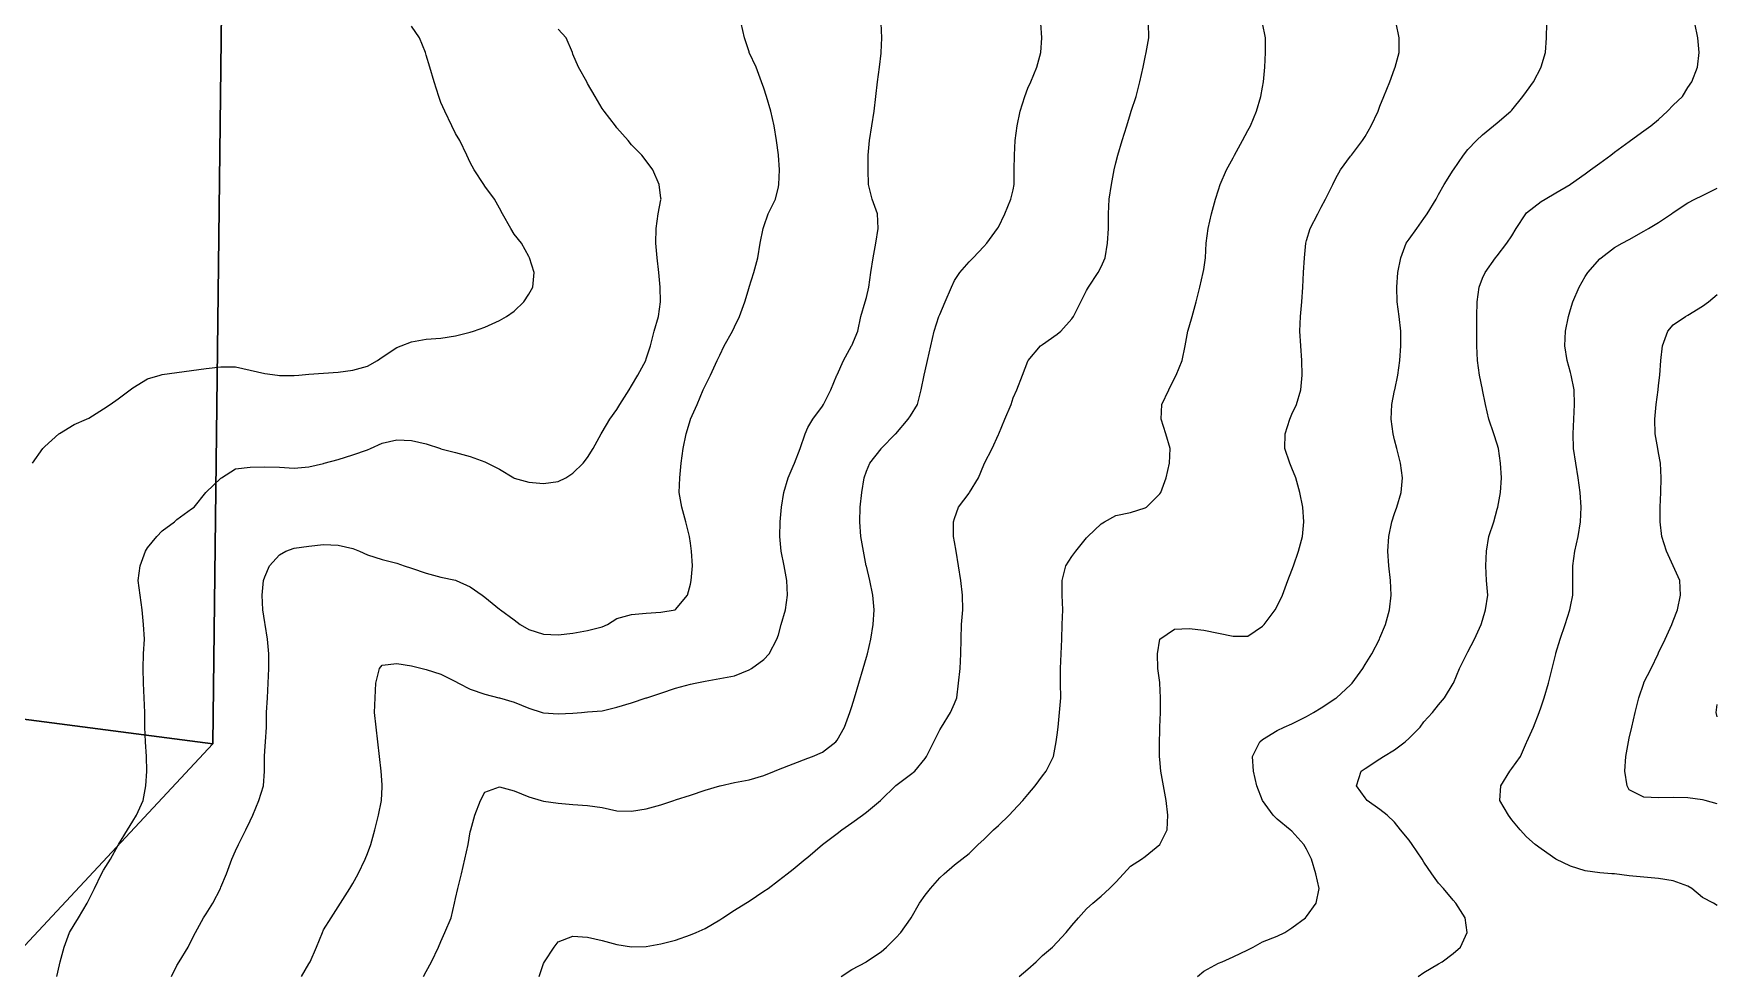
# Model space of a CAD drawing. Extents: x -729 to 771, y -779 to 721.
# Drawn here: x 393.4 to 770.9, y -538 to -327.2 of the extents above; entities that cross this region are included whole.
import ezdxf

# ---------------------------------------------------------------- set-up
doc = ezdxf.new("R2010")
doc.units = 0

msp = doc.modelspace()

# ---------------------------------------------------------------- linework, layer by layer
at = {"layer": 'CONTOURS'}
for points in [[(393.154, -423.533, 506.472), (395.4252, -420.2436, 506.472), (395.8833, -419.7793, 506.472), (399.0441, -416.9541, 506.472), (399.1728, -416.86, 506.472), (402.4623, -414.8878, 506.472), (405.2691, -413.6646, 506.472), (405.7518, -413.4151, 506.472), (409.0412, -411.3264, 506.472), (410.5247, -410.3751, 506.472), (412.3307, -409.1013, 506.472), (415.026, -407.0857, 506.472), (415.6202, -406.6501, 506.472), (418.9097, -404.5817, 506.472), (421.7334, -403.7962, 506.472), (422.1991, -403.6763, 506.472), (425.4886, -403.1904, 506.472), (428.7781, -402.7469, 506.472), (432.0676, -402.2932, 506.472), (435.357, -401.9409, 506.472), (438.6465, -401.9258, 506.472), (441.936, -402.7063, 506.472), (445.2255, -403.4204, 506.472), (448.0335, -403.7962, 506.472), (448.5149, -403.8576, 506.472), (451.8044, -403.898, 506.472), (452.8054, -403.7962, 506.472), (455.0939, -403.5599, 506.472), (458.3833, -403.317, 506.472), (461.6728, -403.0895, 506.472), (464.9623, -402.6695, 506.472), (468.2518, -401.7947, 506.472), (470.4942, -400.5067, 506.472), (471.5412, -399.7912, 506.472), (474.8307, -397.6028, 506.472), (475.7747, -397.2172, 506.472), (478.1202, -396.2945, 506.472), (481.4097, -395.712, 506.472), (484.6991, -395.4599, 506.472), (487.9886, -394.9784, 506.472), (491.2781, -394.1302, 506.472), (492.0213, -393.9278, 506.472), (494.5676, -393.0096, 506.472), (497.857, -391.5631, 506.472), (499.4021, -390.6383, 506.472), (501.1465, -389.4509, 506.472), (503.3061, -387.3488, 506.472), (504.436, -385.6468, 506.472), (505.3303, -384.0593, 506.472), (505.5754, -380.7699, 506.472), (504.5655, -377.4804, 506.472), (504.436, -377.2091, 506.472), (502.737, -374.1909, 506.472), (501.1465, -372.137, 506.472), (500.3576, -370.9015, 506.472), (498.4715, -367.612, 506.472), (497.857, -366.3508, 506.472), (496.7213, -364.3225, 506.472), (494.5676, -361.3578, 506.472), (494.3251, -361.033, 506.472), (492.1569, -357.7436, 506.472), (491.2781, -356.1059, 506.472), (490.5191, -354.4541, 506.472), (488.9658, -351.1646, 506.472), (487.9886, -349.5461, 506.472), (487.1577, -347.8751, 506.472), (485.5705, -344.5857, 506.472), (484.6991, -342.6142, 506.472), (484.2229, -341.2962, 506.472), (483.1999, -338.0067, 506.472), (482.1972, -334.7172, 506.472), (481.4097, -331.9794, 506.472), (481.2625, -331.4278, 506.472), (479.8868, -328.1383, 506.472), (478.1202, -325.4722, 506.472)], [(398.5887, -538.6646, 496.472), (399.1728, -536.0497, 496.472), (399.3184, -535.3751, 496.472), (400.1971, -532.0857, 496.472), (401.4547, -528.7962, 496.472), (402.4623, -527.0855, 496.472), (403.4629, -525.5067, 496.472), (405.3942, -522.2172, 496.472), (405.7518, -521.5211, 496.472), (407.0082, -518.9278, 496.472), (408.6127, -515.6383, 496.472), (409.0412, -514.8064, 496.472), (410.6316, -512.3488, 496.472), (412.3307, -509.2455, 496.472), (412.4236, -509.0593, 496.472), (414.4122, -505.7699, 496.472), (415.6202, -503.8721, 496.472), (416.4622, -502.4804, 496.472), (417.9076, -499.1909, 496.472), (418.5258, -495.9015, 496.472), (418.7743, -492.612, 496.472), (418.6786, -489.3225, 496.472), (418.4603, -486.033, 496.472), (418.2988, -482.7436, 496.472), (418.2784, -479.4541, 496.472), (418.1808, -476.1646, 496.472), (418.0095, -472.8751, 496.472), (417.9174, -469.5857, 496.472), (417.9957, -466.2962, 496.472), (418.2226, -463.0067, 496.472), (418.0252, -459.7172, 496.472), (417.6874, -456.4278, 496.472), (417.2343, -453.1383, 496.472), (416.8046, -449.8488, 496.472), (417.2839, -446.5593, 496.472), (418.4883, -443.2699, 496.472), (418.9097, -442.5448, 496.472), (420.9809, -439.9804, 496.472), (422.1991, -438.6857, 496.472), (424.9554, -436.6909, 496.472), (425.4886, -436.2078, 496.472), (428.7781, -433.8, 496.472), (429.3515, -433.4015, 496.472), (431.9676, -430.112, 496.472), (432.0676, -430.0112, 496.472), (435.357, -426.9164, 496.472), (435.4932, -426.8225, 496.472), (438.6465, -424.8334, 496.472), (441.936, -424.4225, 496.472), (445.2255, -424.3233, 496.472), (448.5149, -424.4476, 496.472), (451.8044, -424.6208, 496.472), (455.0939, -424.3452, 496.472), (458.3833, -423.5815, 496.472), (458.5501, -423.533, 496.472), (461.6728, -422.6859, 496.472), (464.9623, -421.6816, 496.472), (468.2518, -420.5335, 496.472), (468.8907, -420.2436, 496.472), (471.5412, -419.049, 496.472), (474.8307, -418.3035, 496.472), (478.1202, -418.4721, 496.472), (481.4097, -419.2291, 496.472), (484.5767, -420.2436, 496.472), (484.6991, -420.2862, 496.472), (487.9886, -421.1553, 496.472), (491.2781, -422.0582, 496.472), (494.5676, -423.2294, 496.472), (495.158, -423.533, 496.472), (497.857, -424.8869, 496.472), (501.0409, -426.8225, 496.472), (501.1465, -426.8735, 496.472), (504.436, -427.7858, 496.472), (507.7255, -428.0642, 496.472), (511.0149, -427.6385, 496.472), (512.6693, -426.8225, 496.472), (514.3044, -425.8018, 496.472), (516.5832, -423.533, 496.472), (517.5939, -422.2291, 496.472), (518.8312, -420.2436, 496.472), (520.6409, -416.9541, 496.472), (520.8833, -416.5725, 496.472), (522.5967, -413.6646, 496.472), (524.1728, -411.4628, 496.472), (524.8444, -410.3751, 496.472), (526.8793, -407.0857, 496.472), (527.4623, -406.168, 496.472), (528.8305, -403.7962, 496.472), (530.6181, -400.5067, 496.472), (530.7518, -400.166, 496.472), (531.6626, -397.2172, 496.472), (532.4862, -393.9278, 496.472), (533.4502, -390.6383, 496.472), (533.9099, -387.3488, 496.472), (533.8523, -384.0593, 496.472), (533.5399, -380.7699, 496.472), (533.1543, -377.4804, 496.472), (532.8742, -374.1909, 496.472), (532.9641, -370.9015, 496.472), (533.4322, -367.612, 496.472), (534.0412, -364.4241, 496.472), (534.0618, -364.3225, 496.472), (534.0412, -364.1063, 496.472), (533.6662, -361.033, 496.472), (532.2089, -357.7436, 496.472), (530.7518, -355.716, 496.472), (529.7479, -354.4541, 496.472), (527.4623, -352.1353, 496.472), (526.6466, -351.1646, 496.472), (524.1728, -348.299, 496.472), (523.8326, -347.8751, 496.472), (521.2633, -344.5857, 496.472), (520.8833, -343.9979, 496.472), (519.2698, -341.2962, 496.472), (517.5939, -338.336, 496.472), (517.3834, -338.0067, 496.472), (515.5114, -334.7172, 496.472), (514.3044, -331.768, 496.472), (514.1775, -331.4278, 496.472), (512.7957, -328.1383, 496.472), (511.0149, -326.1589, 496.472)], [(424.2719, -538.6646, 486.472), (425.4886, -536.2158, 486.472), (425.9875, -535.3751, 486.472), (428.0108, -532.0857, 486.472), (428.7781, -530.5181, 486.472), (429.6793, -528.7962, 486.472), (431.4761, -525.5067, 486.472), (432.0676, -524.6041, 486.472), (433.5384, -522.2172, 486.472), (435.2467, -518.9278, 486.472), (435.357, -518.6545, 486.472), (436.6103, -515.6383, 486.472), (437.8049, -512.3488, 486.472), (438.6465, -510.5375, 486.472), (439.3322, -509.0593, 486.472), (440.9295, -505.7699, 486.472), (441.936, -503.7412, 486.472), (442.5494, -502.4804, 486.472), (443.8884, -499.1909, 486.472), (444.9404, -495.9015, 486.472), (445.1591, -492.612, 486.472), (445.1552, -489.3225, 486.472), (445.2255, -488.0595, 486.472), (445.3331, -486.033, 486.472), (445.6187, -482.7436, 486.472), (445.5913, -479.4541, 486.472), (445.7902, -476.1646, 486.472), (445.9422, -472.8751, 486.472), (446.0906, -469.5857, 486.472), (446.1407, -466.2962, 486.472), (445.8012, -463.0067, 486.472), (445.2749, -459.7172, 486.472), (445.2255, -459.3117, 486.472), (444.8045, -456.4278, 486.472), (444.6169, -453.1383, 486.472), (444.9391, -449.8488, 486.472), (445.2255, -449.0643, 486.472), (446.2854, -446.5593, 486.472), (448.5149, -444.1332, 486.472), (449.9235, -443.2699, 486.472), (451.8044, -442.6394, 486.472), (455.0939, -442.1808, 486.472), (458.3833, -441.7764, 486.472), (461.6728, -441.9368, 486.472), (464.9623, -442.6933, 486.472), (466.4614, -443.2699, 486.472), (468.2518, -444.0877, 486.472), (471.5412, -445.1396, 486.472), (474.8307, -446.0019, 486.472), (476.4358, -446.5593, 486.472), (478.1202, -447.0917, 486.472), (481.4097, -448.1901, 486.472), (484.6991, -449.118, 486.472), (487.9886, -449.8109, 486.472), (488.0851, -449.8488, 486.472), (491.2781, -451.2739, 486.472), (493.9672, -453.1383, 486.472), (494.5676, -453.6019, 486.472), (497.857, -456.2901, 486.472), (498.043, -456.4278, 486.472), (501.1465, -458.6843, 486.472), (502.4912, -459.7172, 486.472), (504.436, -460.8813, 486.472), (507.7255, -461.9338, 486.472), (511.0149, -462.0231, 486.472), (514.3044, -461.6704, 486.472), (517.5939, -461.092, 486.472), (520.8833, -460.2295, 486.472), (522.0611, -459.7172, 486.472), (524.1728, -458.4176, 486.472), (527.4623, -457.5116, 486.472), (530.7518, -457.1679, 486.472), (534.0412, -456.9452, 486.472), (537.1983, -456.4278, 486.472), (537.3307, -456.3763, 486.472), (539.9714, -453.1383, 486.472), (540.6202, -450.6688, 486.472), (540.8026, -449.8488, 486.472), (541.0735, -446.5593, 486.472), (540.8651, -443.2699, 486.472), (540.6202, -441.4674, 486.472), (540.3953, -439.9804, 486.472), (539.6299, -436.6909, 486.472), (538.7073, -433.4015, 486.472), (538.1116, -430.112, 486.472), (538.267, -426.8225, 486.472), (538.5545, -423.533, 486.472), (538.9908, -420.2436, 486.472), (539.6714, -416.9541, 486.472), (540.6202, -413.7535, 486.472), (540.6498, -413.6646, 486.472), (542.1148, -410.3751, 486.472), (543.4763, -407.0857, 486.472), (543.9097, -406.2029, 486.472), (545.1105, -403.7962, 486.472), (546.6643, -400.5067, 486.472), (547.1991, -399.3118, 486.472), (548.1825, -397.2172, 486.472), (550.0538, -393.9278, 486.472), (550.4886, -392.9888, 486.472), (551.645, -390.6383, 486.472), (552.8023, -387.3488, 486.472), (553.7781, -384.1177, 486.472), (553.7964, -384.0593, 486.472), (554.8349, -380.7699, 486.472), (555.7444, -377.4804, 486.472), (556.2668, -374.1909, 486.472), (556.9359, -370.9015, 486.472), (557.0676, -370.4534, 486.472), (558.054, -367.612, 486.472), (559.7051, -364.3225, 486.472), (560.357, -361.5423, 486.472), (560.4736, -361.033, 486.472), (560.6051, -357.7436, 486.472), (560.3688, -354.4541, 486.472), (560.357, -354.3636, 486.472), (559.9048, -351.1646, 486.472), (559.4303, -347.8751, 486.472), (558.6647, -344.5857, 486.472), (557.7073, -341.2962, 486.472), (557.0676, -339.3808, 486.472), (556.613, -338.0067, 486.472), (555.3664, -334.7172, 486.472), (553.8382, -331.4278, 486.472), (553.7781, -331.2608, 486.472), (552.7548, -328.1383, 486.472), (552.0457, -324.8488, 486.472)], [(453.4279, -538.6646, 476.472), (455.0939, -535.8867, 476.472), (455.3769, -535.3751, 476.472), (456.8239, -532.0857, 476.472), (458.1175, -528.7962, 476.472), (458.3833, -528.2301, 476.472), (460.0754, -525.5067, 476.472), (461.6728, -523.0364, 476.472), (462.1828, -522.2172, 476.472), (464.2848, -518.9278, 476.472), (464.9623, -517.811, 476.472), (466.145, -515.6383, 476.472), (467.7496, -512.3488, 476.472), (468.2518, -511.0823, 476.472), (469.0087, -509.0593, 476.472), (469.8668, -505.7699, 476.472), (470.6964, -502.4804, 476.472), (471.3441, -499.1909, 476.472), (471.5412, -496.1522, 476.472), (471.5534, -495.9015, 476.472), (471.5412, -495.6979, 476.472), (471.3359, -492.612, 476.472), (470.9507, -489.3225, 476.472), (470.5456, -486.033, 476.472), (470.1663, -482.7436, 476.472), (469.822, -479.4541, 476.472), (469.9518, -476.1646, 476.472), (470.1355, -472.8751, 476.472), (470.9028, -469.5857, 476.472), (471.5412, -468.8167, 476.472), (474.8307, -468.4547, 476.472), (478.1202, -469.0119, 476.472), (480.4899, -469.5857, 476.472), (481.4097, -469.8017, 476.472), (484.6991, -470.8918, 476.472), (487.9886, -472.5065, 476.472), (488.6344, -472.8751, 476.472), (491.2781, -474.263, 476.472), (494.5676, -475.3511, 476.472), (497.7148, -476.1646, 476.472), (497.857, -476.1984, 476.472), (501.1465, -477.1224, 476.472), (504.436, -478.4639, 476.472), (507.4155, -479.4541, 476.472), (507.7255, -479.569, 476.472), (511.0149, -479.8022, 476.472), (514.3044, -479.6197, 476.472), (516.2529, -479.4541, 476.472), (517.5939, -479.3571, 476.472), (520.8833, -479.1231, 476.472), (524.1728, -478.286, 476.472), (527.4623, -477.2949, 476.472), (530.7518, -476.1955, 476.472), (530.8365, -476.1646, 476.472), (534.0412, -475.1335, 476.472), (537.3307, -474.0473, 476.472), (540.6202, -473.1253, 476.472), (541.6881, -472.8751, 476.472), (543.9097, -472.4108, 476.472), (547.1991, -471.8746, 476.472), (550.4886, -471.2778, 476.472), (553.7781, -469.9335, 476.472), (554.361, -469.5857, 476.472), (557.0676, -467.577, 476.472), (558.2689, -466.2962, 476.472), (560.0216, -463.0067, 476.472), (560.357, -462.0143, 476.472), (561.0145, -459.7172, 476.472), (561.9464, -456.4278, 476.472), (562.3855, -453.1383, 476.472), (562.2541, -449.8488, 476.472), (561.6599, -446.5593, 476.472), (560.9681, -443.2699, 476.472), (560.6677, -439.9804, 476.472), (560.7681, -436.6909, 476.472), (561.0843, -433.4015, 476.472), (561.5869, -430.112, 476.472), (562.5318, -426.8225, 476.472), (563.6465, -424.2172, 476.472), (563.9602, -423.533, 476.472), (565.2121, -420.2436, 476.472), (566.36, -416.9541, 476.472), (566.936, -415.5347, 476.472), (568.0514, -413.6646, 476.472), (570.2255, -410.7321, 476.472), (570.4759, -410.3751, 476.472), (572.0964, -407.0857, 476.472), (573.4837, -403.7962, 476.472), (573.5149, -403.7299, 476.472), (574.9635, -400.5067, 476.472), (576.7784, -397.2172, 476.472), (576.8044, -397.1636, 476.472), (578.1788, -393.9278, 476.472), (578.864, -390.6383, 476.472), (579.8181, -387.3488, 476.472), (580.0939, -386.3922, 476.472), (580.6548, -384.0593, 476.472), (581.1246, -380.7699, 476.472), (581.5809, -377.4804, 476.472), (582.2022, -374.1909, 476.472), (582.7434, -370.9015, 476.472), (582.5985, -367.612, 476.472), (581.3646, -364.3225, 476.472), (580.5673, -361.033, 476.472), (580.4556, -357.7436, 476.472), (580.5285, -354.4541, 476.472), (580.8158, -351.1646, 476.472), (581.3111, -347.8751, 476.472), (581.8228, -344.5857, 476.472), (582.2074, -341.2962, 476.472), (582.6154, -338.0067, 476.472), (583.0459, -334.7172, 476.472), (583.3833, -331.5462, 476.472), (583.3953, -331.4278, 476.472), (583.5635, -328.1383, 476.472), (583.4144, -324.8488, 476.472)], [(480.8038, -538.6646, 466.472), (481.4097, -537.6075, 466.472), (482.6079, -535.3751, 466.472), (484.1274, -532.0857, 466.472), (484.6991, -530.8672, 466.472), (485.5757, -528.7962, 466.472), (487.0182, -525.5067, 466.472), (487.7696, -522.2172, 466.472), (487.9886, -521.2054, 466.472), (488.4768, -518.9278, 466.472), (489.2884, -515.6383, 466.472), (490.083, -512.3488, 466.472), (490.7831, -509.0593, 466.472), (491.2781, -506.264, 466.472), (491.3964, -505.7699, 466.472), (492.3072, -502.4804, 466.472), (493.5383, -499.1909, 466.472), (494.5676, -497.3306, 466.472), (497.857, -496.1686, 466.472), (501.1465, -497.0761, 466.472), (504.436, -498.3835, 466.472), (507.1906, -499.1909, 466.472), (507.7255, -499.3618, 466.472), (511.0149, -499.8239, 466.472), (514.3044, -500.1021, 466.472), (517.5939, -500.3503, 466.472), (520.8833, -500.7537, 466.472), (524.1728, -501.497, 466.472), (527.4623, -501.5981, 466.472), (530.7518, -501.1022, 466.472), (534.0412, -500.1494, 466.472), (536.8831, -499.1909, 466.472), (537.3307, -499.0543, 466.472), (540.6202, -498.0091, 466.472), (543.9097, -496.91, 466.472), (547.1991, -495.9199, 466.472), (547.2727, -495.9015, 466.472), (550.4886, -495.1527, 466.472), (553.7781, -494.6044, 466.472), (557.0676, -493.6336, 466.472), (559.518, -492.612, 466.472), (560.357, -492.2723, 466.472), (563.6465, -490.9508, 466.472), (566.936, -489.7301, 466.472), (568.0286, -489.3225, 466.472), (570.2255, -488.3661, 466.472), (573.2512, -486.033, 466.472), (573.5149, -485.7126, 466.472), (575.1669, -482.7436, 466.472), (576.4035, -479.4541, 466.472), (576.8044, -478.116, 466.472), (577.4074, -476.1646, 466.472), (578.3853, -472.8751, 466.472), (579.4036, -469.5857, 466.472), (580.0939, -467.027, 466.472), (580.3116, -466.2962, 466.472), (581.1086, -463.0067, 466.472), (581.6008, -459.7172, 466.472), (581.8717, -456.4278, 466.472), (581.5427, -453.1383, 466.472), (580.8817, -449.8488, 466.472), (580.0939, -446.6571, 466.472), (580.0686, -446.5593, 466.472), (579.4127, -443.2699, 466.472), (578.8478, -439.9804, 466.472), (578.6491, -436.6909, 466.472), (578.7342, -433.4015, 466.472), (579.0487, -430.112, 466.472), (579.579, -426.8225, 466.472), (580.0939, -425.3305, 466.472), (580.8832, -423.533, 466.472), (583.3833, -420.3033, 466.472), (583.4361, -420.2436, 466.472), (586.6385, -416.9541, 466.472), (586.6728, -416.9187, 466.472), (589.4614, -413.6646, 466.472), (589.9623, -412.9533, 466.472), (591.5237, -410.3751, 466.472), (592.3529, -407.0857, 466.472), (593.0574, -403.7962, 466.472), (593.2518, -402.8515, 466.472), (593.7868, -400.5067, 466.472), (594.5616, -397.2172, 466.472), (595.2542, -393.9278, 466.472), (596.348, -390.6383, 466.472), (596.5412, -390.1758, 466.472), (597.7266, -387.3488, 466.472), (599.1393, -384.0593, 466.472), (599.8307, -382.5939, 466.472), (601.0688, -380.7699, 466.472), (603.1202, -378.3418, 466.472), (604.0248, -377.4804, 466.472), (606.4097, -374.8944, 466.472), (607.0779, -374.1909, 466.472), (609.523, -370.9015, 466.472), (609.6991, -370.5804, 466.472), (611.1586, -367.612, 466.472), (612.495, -364.3225, 466.472), (612.9886, -362.2018, 466.472), (613.1956, -361.033, 466.472), (613.2554, -357.7436, 466.472), (613.2676, -354.4541, 466.472), (613.4502, -351.1646, 466.472), (613.8836, -347.8751, 466.472), (614.5972, -344.5857, 466.472), (615.5856, -341.2962, 466.472), (616.2781, -339.4421, 466.472), (616.9441, -338.0067, 466.472), (618.2904, -334.7172, 466.472), (619.2243, -331.4278, 466.472), (619.4352, -328.1383, 466.472), (619.2157, -324.8488, 466.472)], [(506.705, -538.6646, 456.472), (507.7255, -535.7535, 456.472), (507.9268, -535.3751, 456.472), (510.0822, -532.0857, 456.472), (511.0149, -530.9098, 456.472), (514.3044, -529.6132, 456.472), (517.5939, -529.8529, 456.472), (520.8833, -530.5849, 456.472), (524.1728, -531.5441, 456.472), (527.4623, -532.0345, 456.472), (530.7518, -531.9315, 456.472), (534.0412, -531.369, 456.472), (537.3307, -530.5478, 456.472), (540.6202, -529.3827, 456.472), (541.9564, -528.7962, 456.472), (543.9097, -527.9628, 456.472), (547.1991, -526.0166, 456.472), (547.8715, -525.5067, 456.472), (550.4886, -523.8259, 456.472), (553.0942, -522.2172, 456.472), (553.7781, -521.8007, 456.472), (557.0676, -519.5878, 456.472), (558.0418, -518.9278, 456.472), (560.357, -517.1901, 456.472), (562.3118, -515.6383, 456.472), (563.6465, -514.5894, 456.472), (566.3565, -512.3488, 456.472), (566.936, -511.8946, 456.472), (570.2255, -509.0947, 456.472), (570.263, -509.0593, 456.472), (573.5149, -506.6209, 456.472), (574.6074, -505.7699, 456.472), (576.8044, -504.2564, 456.472), (579.2143, -502.4804, 456.472), (580.0939, -501.8202, 456.472), (583.2282, -499.1909, 456.472), (583.3833, -499.0458, 456.472), (586.6488, -495.9015, 456.472), (586.6728, -495.8758, 456.472), (589.9623, -493.3844, 456.472), (590.9471, -492.612, 456.472), (593.2518, -489.7732, 456.472), (593.547, -489.3225, 456.472), (595.1849, -486.033, 456.472), (596.5412, -483.3611, 456.472), (596.9174, -482.7436, 456.472), (598.9789, -479.4541, 456.472), (599.8307, -477.4815, 456.472), (600.3932, -476.1646, 456.472), (600.7391, -472.8751, 456.472), (601.1507, -469.5857, 456.472), (601.2985, -466.2962, 456.472), (601.3264, -463.0067, 456.472), (601.389, -459.7172, 456.472), (601.6917, -456.4278, 456.472), (601.6108, -453.1383, 456.472), (601.2573, -449.8488, 456.472), (600.7534, -446.5593, 456.472), (600.2185, -443.2699, 456.472), (599.8307, -441.1794, 456.472), (599.6125, -439.9804, 456.472), (599.6287, -436.6909, 456.472), (599.8307, -435.9367, 456.472), (600.7315, -433.4015, 456.472), (603.1202, -430.2384, 456.472), (603.2053, -430.112, 456.472), (605.2348, -426.8225, 456.472), (606.4097, -423.8759, 456.472), (606.5571, -423.533, 456.472), (608.2608, -420.2436, 456.472), (609.6991, -417.1054, 456.472), (609.7687, -416.9541, 456.472), (611.1528, -413.6646, 456.472), (612.5198, -410.3751, 456.472), (612.9886, -408.9018, 456.472), (613.8118, -407.0857, 456.472), (615.0841, -403.7962, 456.472), (616.2781, -400.6355, 456.472), (616.3348, -400.5067, 456.472), (619.148, -397.2172, 456.472), (619.5676, -396.9067, 456.472), (622.857, -394.6042, 456.472), (623.6836, -393.9278, 456.472), (626.1465, -391.1828, 456.472), (626.509, -390.6383, 456.472), (628.1466, -387.3488, 456.472), (629.436, -384.8065, 456.472), (629.9019, -384.0593, 456.472), (632.0538, -380.7699, 456.472), (632.7255, -379.4803, 456.472), (633.6116, -377.4804, 456.472), (634.1476, -374.1909, 456.472), (634.3487, -370.9015, 456.472), (634.414, -367.612, 456.472), (634.5446, -364.3225, 456.472), (635.0211, -361.033, 456.472), (635.62, -357.7436, 456.472), (636.0149, -356.1426, 456.472), (636.463, -354.4541, 456.472), (637.4756, -351.1646, 456.472), (638.4847, -347.8751, 456.472), (639.3044, -345.0777, 456.472), (639.4563, -344.5857, 456.472), (640.5457, -341.2962, 456.472), (641.4069, -338.0067, 456.472), (642.1188, -334.7172, 456.472), (642.5939, -332.4229, 456.472), (642.8192, -331.4278, 456.472), (643.4493, -328.1383, 456.472), (643.324, -324.8488, 456.472)], [(574.4451, -538.6646, 446.472), (576.8044, -537.1462, 446.472), (580.0823, -535.3751, 446.472), (580.0939, -535.3677, 446.472), (583.3833, -533.1368, 446.472), (584.613, -532.0857, 446.472), (586.6728, -530.0205, 446.472), (587.8457, -528.7962, 446.472), (589.9623, -525.7724, 446.472), (590.1585, -525.5067, 446.472), (592.0156, -522.2172, 446.472), (593.2518, -520.4202, 446.472), (594.483, -518.9278, 446.472), (596.5412, -516.5498, 446.472), (597.5292, -515.6383, 446.472), (599.8307, -513.6704, 446.472), (601.4913, -512.3488, 446.472), (603.1202, -511.116, 446.472), (605.1914, -509.0593, 446.472), (606.4097, -507.9885, 446.472), (608.6096, -505.7699, 446.472), (609.6991, -504.813, 446.472), (612.122, -502.4804, 446.472), (612.9886, -501.5384, 446.472), (615.1834, -499.1909, 446.472), (616.2781, -497.848, 446.472), (617.9635, -495.9015, 446.472), (619.5676, -493.694, 446.472), (620.4327, -492.612, 446.472), (622.0677, -489.3225, 446.472), (622.6366, -486.033, 446.472), (622.857, -484.478, 446.472), (623.0654, -482.7436, 446.472), (623.4221, -479.4541, 446.472), (623.6882, -476.1646, 446.472), (623.6111, -472.8751, 446.472), (623.6404, -469.5857, 446.472), (623.7647, -466.2962, 446.472), (623.8866, -463.0067, 446.472), (623.9884, -459.7172, 446.472), (624.1662, -456.4278, 446.472), (623.9609, -453.1383, 446.472), (623.9946, -449.8488, 446.472), (624.7923, -446.5593, 446.472), (626.1465, -444.4664, 446.472), (627.0218, -443.2699, 446.472), (629.436, -440.3009, 446.472), (629.7664, -439.9804, 446.472), (632.7255, -437.1438, 446.472), (633.5026, -436.6909, 446.472), (636.0149, -435.2742, 446.472), (639.3044, -434.5727, 446.472), (642.5939, -433.5632, 446.472), (642.8858, -433.4015, 446.472), (645.8833, -430.4088, 446.472), (646.0845, -430.112, 446.472), (647.3087, -426.8225, 446.472), (648.0791, -423.533, 446.472), (648.1963, -420.2436, 446.472), (647.2301, -416.9541, 446.472), (646.1928, -413.6646, 446.472), (646.3178, -410.3751, 446.472), (647.9041, -407.0857, 446.472), (649.1728, -404.44, 446.472), (649.5728, -403.7962, 446.472), (650.8656, -400.5067, 446.472), (651.5665, -397.2172, 446.472), (652.151, -393.9278, 446.472), (652.4623, -392.9763, 446.472), (653.1349, -390.6383, 446.472), (654.0136, -387.3488, 446.472), (654.8626, -384.0593, 446.472), (655.6381, -380.7699, 446.472), (655.7518, -380.0815, 446.472), (656.1446, -377.4804, 446.472), (656.2911, -374.1909, 446.472), (656.7205, -370.9015, 446.472), (657.4703, -367.612, 446.472), (658.3901, -364.3225, 446.472), (659.0412, -362.2291, 446.472), (659.4133, -361.033, 446.472), (660.8435, -357.7436, 446.472), (662.3307, -355.0119, 446.472), (662.6332, -354.4541, 446.472), (664.3959, -351.1646, 446.472), (665.6202, -348.9021, 446.472), (666.2092, -347.8751, 446.472), (667.5486, -344.5857, 446.472), (668.5363, -341.2962, 446.472), (668.9097, -339.2024, 446.472), (669.1417, -338.0067, 446.472), (669.4616, -334.7172, 446.472), (669.5511, -331.4278, 446.472), (669.5462, -328.1383, 446.472), (668.9227, -324.8488, 446.472)], [(614.3486, -538.6646, 436.472), (616.2781, -537.0469, 436.472), (618.1521, -535.3751, 436.472), (619.5676, -534.0114, 436.472), (621.8016, -532.0857, 436.472), (622.857, -531.0299, 436.472), (624.8861, -528.7962, 436.472), (626.1465, -527.2226, 436.472), (627.6242, -525.5067, 436.472), (629.436, -523.4818, 436.472), (630.8683, -522.2172, 436.472), (632.7255, -520.6842, 436.472), (634.5949, -518.9278, 436.472), (636.0149, -517.5342, 436.472), (637.7159, -515.6383, 436.472), (639.3044, -513.9344, 436.472), (641.7963, -512.3488, 436.472), (642.5939, -511.7404, 436.472), (645.8833, -509.0639, 436.472), (645.8873, -509.0593, 436.472), (647.5164, -505.7699, 436.472), (647.6735, -502.4804, 436.472), (647.2952, -499.1909, 436.472), (646.7027, -495.9015, 436.472), (646.1308, -492.612, 436.472), (645.8833, -490.0173, 436.472), (645.8211, -489.3225, 436.472), (645.8443, -486.033, 436.472), (645.8833, -483.6907, 436.472), (645.8977, -482.7436, 436.472), (646.0002, -479.4541, 436.472), (646.0574, -476.1646, 436.472), (645.8992, -472.8751, 436.472), (645.8833, -472.7663, 436.472), (645.4189, -469.5857, 436.472), (645.3852, -466.2962, 436.472), (645.8736, -463.0067, 436.472), (645.8833, -462.9861, 436.472), (649.1728, -460.8043, 436.472), (652.4623, -460.6249, 436.472), (655.7518, -461.0284, 436.472), (659.0412, -461.6687, 436.472), (662.3307, -462.3306, 436.472), (665.6202, -462.3679, 436.472), (668.9097, -460.1021, 436.472), (669.2553, -459.7172, 436.472), (671.7142, -456.4278, 436.472), (672.1991, -455.6352, 436.472), (673.3966, -453.1383, 436.472), (674.6202, -449.8488, 436.472), (675.4886, -447.5246, 436.472), (675.8195, -446.5593, 436.472), (676.9772, -443.2699, 436.472), (677.8878, -439.9804, 436.472), (678.1982, -436.6909, 436.472), (677.9327, -433.4015, 436.472), (677.3049, -430.112, 436.472), (676.3876, -426.8225, 436.472), (675.4886, -424.6254, 436.472), (675.044, -423.533, 436.472), (673.8961, -420.2436, 436.472), (673.9682, -416.9541, 436.472), (674.9997, -413.6646, 436.472), (675.4886, -412.5761, 436.472), (676.501, -410.3751, 436.472), (677.5, -407.0857, 436.472), (677.817, -403.7962, 436.472), (677.7539, -400.5067, 436.472), (677.504, -397.2172, 436.472), (677.2794, -393.9278, 436.472), (677.4056, -390.6383, 436.472), (677.6916, -387.3488, 436.472), (677.9161, -384.0593, 436.472), (678.0992, -380.7699, 436.472), (678.2974, -377.4804, 436.472), (678.6244, -374.1909, 436.472), (678.7781, -373.6021, 436.472), (679.629, -370.9015, 436.472), (681.2768, -367.612, 436.472), (682.0676, -366.1201, 436.472), (683.065, -364.3225, 436.472), (684.6644, -361.033, 436.472), (685.357, -359.5774, 436.472), (686.3924, -357.7436, 436.472), (688.6465, -354.6887, 436.472), (688.8332, -354.4541, 436.472), (691.318, -351.1646, 436.472), (691.936, -350.2246, 436.472), (693.29, -347.8751, 436.472), (694.8495, -344.5857, 436.472), (695.2255, -343.484, 436.472), (696.1164, -341.2962, 436.472), (697.4377, -338.0067, 436.472), (698.5149, -335.0613, 436.472), (698.6518, -334.7172, 436.472), (699.5415, -331.4278, 436.472), (699.5633, -328.1383, 436.472), (698.9103, -324.8488, 436.472)], [(654.3689, -538.6646, 426.472), (655.7518, -537.5154, 426.472), (659.0412, -535.7381, 426.472), (659.843, -535.3751, 426.472), (662.3307, -534.3038, 426.472), (665.6202, -532.7315, 426.472), (666.83, -532.0857, 426.472), (668.9097, -530.9405, 426.472), (672.1991, -529.6785, 426.472), (673.8935, -528.7962, 426.472), (675.4886, -527.7979, 426.472), (678.5549, -525.5067, 426.472), (678.7781, -525.255, 426.472), (680.9433, -522.2172, 426.472), (681.5759, -518.9278, 426.472), (680.8778, -515.6383, 426.472), (679.8661, -512.3488, 426.472), (678.7781, -510.111, 426.472), (678.1895, -509.0593, 426.472), (675.4886, -506.1235, 426.472), (675.1409, -505.7699, 426.472), (672.1991, -503.4142, 426.472), (671.2685, -502.4804, 426.472), (668.9097, -499.2092, 426.472), (668.9004, -499.1909, 426.472), (667.6523, -495.9015, 426.472), (666.866, -492.612, 426.472), (666.6832, -489.3225, 426.472), (668.3415, -486.033, 426.472), (668.9097, -485.5615, 426.472), (672.1991, -483.5085, 426.472), (673.7576, -482.7436, 426.472), (675.4886, -481.9976, 426.472), (678.7781, -480.377, 426.472), (680.3496, -479.4541, 426.472), (682.0676, -478.4493, 426.472), (685.357, -476.2857, 426.472), (685.4991, -476.1646, 426.472), (688.6465, -473.2322, 426.472), (689.0221, -472.8751, 426.472), (691.4258, -469.5857, 426.472), (691.936, -468.7069, 426.472), (693.3986, -466.2962, 426.472), (695.116, -463.0067, 426.472), (695.2255, -462.7418, 426.472), (696.463, -459.7172, 426.472), (697.3639, -456.4278, 426.472), (697.7795, -453.1383, 426.472), (697.6386, -449.8488, 426.472), (697.2395, -446.5593, 426.472), (696.9902, -443.2699, 426.472), (697.2421, -439.9804, 426.472), (697.9172, -436.6909, 426.472), (698.5149, -434.8453, 426.472), (699.0397, -433.4015, 426.472), (699.981, -430.112, 426.472), (700.3259, -426.8225, 426.472), (699.8535, -423.533, 426.472), (699.0109, -420.2436, 426.472), (698.5149, -418.3067, 426.472), (698.1794, -416.9541, 426.472), (697.7625, -413.6646, 426.472), (697.8877, -410.3751, 426.472), (698.5149, -407.2662, 426.472), (698.5479, -407.0857, 426.472), (699.2186, -403.7962, 426.472), (699.6727, -400.5067, 426.472), (699.9264, -397.2172, 426.472), (699.9218, -393.9278, 426.472), (699.5457, -390.6383, 426.472), (699.0859, -387.3488, 426.472), (698.9944, -384.0593, 426.472), (699.2589, -380.7699, 426.472), (699.9573, -377.4804, 426.472), (701.1531, -374.1909, 426.472), (701.8044, -373.291, 426.472), (703.4934, -370.9015, 426.472), (705.0939, -368.675, 426.472), (705.7997, -367.612, 426.472), (707.8091, -364.3225, 426.472), (708.3833, -363.2888, 426.472), (709.6472, -361.033, 426.472), (711.6728, -357.7747, 426.472), (711.6934, -357.7436, 426.472), (713.9837, -354.4541, 426.472), (714.9623, -353.1818, 426.472), (716.8683, -351.1646, 426.472), (718.2518, -349.8715, 426.472), (720.6989, -347.8751, 426.472), (721.5412, -347.1602, 426.472), (724.5968, -344.5857, 426.472), (724.8307, -344.3321, 426.472), (727.2942, -341.2962, 426.472), (728.1202, -340.1622, 426.472), (729.6691, -338.0067, 426.472), (731.3865, -334.7172, 426.472), (731.4097, -334.6349, 426.472), (732.34, -331.4278, 426.472), (732.5983, -328.1383, 426.472), (732.6278, -324.8488, 426.472)], [(703.8446, -538.6646, 416.472), (705.0939, -537.772, 416.472), (708.3833, -535.8739, 416.472), (709.2152, -535.3751, 416.472), (711.6728, -533.5061, 416.472), (713.308, -532.0857, 416.472), (714.8252, -528.7962, 416.472), (714.3681, -525.5067, 416.472), (712.2737, -522.2172, 416.472), (711.6728, -521.6014, 416.472), (709.4992, -518.9278, 416.472), (708.3833, -517.7381, 416.472), (706.9095, -515.6383, 416.472), (705.0939, -513.0629, 416.472), (704.6742, -512.3488, 416.472), (702.4984, -509.0593, 416.472), (701.8044, -508.1184, 416.472), (699.8115, -505.7699, 416.472), (698.5149, -504.053, 416.472), (696.8367, -502.4804, 416.472), (695.2255, -501.2057, 416.472), (692.3913, -499.1909, 416.472), (691.936, -498.586, 416.472), (689.9738, -495.9015, 416.472), (691.0206, -492.612, 416.472), (691.936, -492.0098, 416.472), (695.2255, -489.8886, 416.472), (696.0072, -489.3225, 416.472), (698.5149, -487.8731, 416.472), (700.8895, -486.033, 416.472), (701.8044, -485.261, 416.472), (704.2423, -482.7436, 416.472), (705.0939, -481.5969, 416.472), (707.0295, -479.4541, 416.472), (708.3833, -477.7633, 416.472), (709.6993, -476.1646, 416.472), (711.6728, -472.9467, 416.472), (711.7093, -472.8751, 416.472), (713.102, -469.5857, 416.472), (714.7206, -466.2962, 416.472), (714.9623, -465.8388, 416.472), (716.4075, -463.0067, 416.472), (717.9094, -459.7172, 416.472), (718.2518, -458.7557, 416.472), (718.9315, -456.4278, 416.472), (719.4014, -453.1383, 416.472), (719.1488, -449.8488, 416.472), (718.9593, -446.5593, 416.472), (719.0957, -443.2699, 416.472), (719.6695, -439.9804, 416.472), (720.7763, -436.6909, 416.472), (721.5412, -433.8269, 416.472), (721.6579, -433.4015, 416.472), (722.288, -430.112, 416.472), (722.4815, -426.8225, 416.472), (722.2811, -423.533, 416.472), (721.7998, -420.2436, 416.472), (721.5412, -419.2575, 416.472), (720.7641, -416.9541, 416.472), (719.676, -413.6646, 416.472), (718.8686, -410.3751, 416.472), (718.2643, -407.0857, 416.472), (718.2518, -407.0286, 416.472), (717.5338, -403.7962, 416.472), (717.1147, -400.5067, 416.472), (716.9583, -397.2172, 416.472), (716.9458, -393.9278, 416.472), (716.9578, -390.6383, 416.472), (717.0032, -387.3488, 416.472), (717.5025, -384.0593, 416.472), (718.2518, -382.0208, 416.472), (718.8019, -380.7699, 416.472), (721.1681, -377.4804, 416.472), (721.5412, -377.0014, 416.472), (723.6719, -374.1909, 416.472), (724.8307, -372.5077, 416.472), (725.7601, -370.9015, 416.472), (727.9539, -367.612, 416.472), (728.1202, -367.413, 416.472), (731.4097, -364.8523, 416.472), (732.3071, -364.3225, 416.472), (734.6991, -362.8885, 416.472), (737.8686, -361.033, 416.472), (737.9886, -360.9541, 416.472), (741.2781, -358.6642, 416.472), (742.4653, -357.7436, 416.472), (744.5676, -356.2287, 416.472), (746.9842, -354.4541, 416.472), (747.857, -353.8017, 416.472), (751.1465, -351.3735, 416.472), (751.4521, -351.1646, 416.472), (754.436, -348.9748, 416.472), (755.9869, -347.8751, 416.472), (757.7255, -346.4341, 416.472), (759.6862, -344.5857, 416.472), (761.0149, -343.2371, 416.472), (763.0438, -341.2962, 416.472), (764.3044, -339.2264, 416.472), (765.1676, -338.0067, 416.472), (766.407, -334.7172, 416.472), (766.7936, -331.4278, 416.472), (766.5056, -328.1383, 416.472), (765.8045, -324.8488, 416.472)], [(770.8833, -522.7667, 406.472), (769.9917, -522.2172, 406.472), (767.5939, -520.9726, 406.472), (765.1709, -518.9278, 406.472), (764.3044, -518.4053, 406.472), (761.0149, -517.2383, 406.472), (757.7255, -516.7048, 406.472), (754.436, -516.4107, 406.472), (751.1465, -516.133, 406.472), (747.857, -515.6815, 406.472), (747.2651, -515.6383, 406.472), (744.5676, -515.4626, 406.472), (741.2781, -514.9761, 406.472), (737.9886, -513.9808, 406.472), (734.6991, -512.3594, 406.472), (734.6821, -512.3488, 406.472), (731.4097, -510.0728, 406.472), (730.0732, -509.0593, 406.472), (728.1202, -507.3593, 406.472), (726.6633, -505.7699, 406.472), (724.8307, -503.5497, 406.472), (724.0453, -502.4804, 406.472), (722.1526, -499.1909, 406.472), (722.3151, -495.9015, 406.472), (724.3623, -492.612, 406.472), (724.8307, -492.0033, 406.472), (726.7713, -489.3225, 406.472), (728.1202, -486.2324, 406.472), (728.1999, -486.033, 406.472), (729.676, -482.7436, 406.472), (730.9493, -479.4541, 406.472), (731.4097, -478.1712, 406.472), (732.0707, -476.1646, 406.472), (732.9993, -472.8751, 406.472), (733.8801, -469.5857, 406.472), (734.6598, -466.2962, 406.472), (734.6991, -466.1336, 406.472), (735.6675, -463.0067, 406.472), (736.7907, -459.7172, 406.472), (737.8291, -456.4278, 406.472), (737.9886, -455.6747, 406.472), (738.5151, -453.1383, 406.472), (738.4618, -449.8488, 406.472), (738.5, -446.5593, 406.472), (738.9209, -443.2699, 406.472), (739.6667, -439.9804, 406.472), (740.1861, -436.6909, 406.472), (740.3568, -433.4015, 406.472), (740.1242, -430.112, 406.472), (739.657, -426.8225, 406.472), (739.1376, -423.533, 406.472), (738.6241, -420.2436, 406.472), (738.5755, -416.9541, 406.472), (738.7202, -413.6646, 406.472), (738.8591, -410.3751, 406.472), (738.7738, -407.0857, 406.472), (738.1439, -403.7962, 406.472), (737.9886, -403.2219, 406.472), (737.2439, -400.5067, 406.472), (736.7298, -397.2172, 406.472), (736.8107, -393.9278, 406.472), (737.5125, -390.6383, 406.472), (737.9886, -389.0714, 406.472), (738.5077, -387.3488, 406.472), (739.8911, -384.0593, 406.472), (741.2781, -381.6249, 406.472), (741.841, -380.7699, 406.472), (744.5676, -377.69, 406.472), (744.8024, -377.4804, 406.472), (747.857, -375.1576, 406.472), (749.5656, -374.1909, 406.472), (751.1465, -373.3248, 406.472), (754.436, -371.5213, 406.472), (755.4586, -370.9015, 406.472), (757.7255, -369.5535, 406.472), (760.5926, -367.612, 406.472), (761.0149, -367.3297, 406.472), (764.3044, -365.154, 406.472), (765.8198, -364.3225, 406.472), (767.5939, -363.4511, 406.472), (770.8833, -361.8187, 406.472)], [(770.8833, -499.9738, 396.472), (768.1289, -499.1909, 396.472), (767.5939, -499.0474, 396.472), (764.3044, -498.6337, 396.472), (761.0149, -498.5638, 396.472), (757.7255, -498.6422, 396.472), (754.436, -498.4845, 396.472), (751.1465, -496.7878, 396.472), (750.6563, -495.9015, 396.472), (750.1504, -492.612, 396.472), (750.3405, -489.3225, 396.472), (750.9559, -486.033, 396.472), (751.1465, -485.2263, 396.472), (751.724, -482.7436, 396.472), (752.4453, -479.4541, 396.472), (753.2801, -476.1646, 396.472), (754.3792, -472.8751, 396.472), (754.436, -472.7483, 396.472), (756.0246, -469.5857, 396.472), (757.6182, -466.2962, 396.472), (757.7255, -466.0517, 396.472), (759.1585, -463.0067, 396.472), (760.6925, -459.7172, 396.472), (761.0149, -458.915, 396.472), (761.926, -456.4278, 396.472), (762.618, -453.1383, 396.472), (762.4775, -449.8488, 396.472), (761.0149, -446.5888, 396.472), (761.0028, -446.5593, 396.472), (759.508, -443.2699, 396.472), (758.4751, -439.9804, 396.472), (758.0547, -436.6909, 396.472), (758.0942, -433.4015, 396.472), (758.2399, -430.112, 396.472), (758.2982, -426.8225, 396.472), (758.1136, -423.533, 396.472), (757.7255, -421.2529, 396.472), (757.5327, -420.2436, 396.472), (756.9137, -416.9541, 396.472), (756.8669, -413.6646, 396.472), (757.1896, -410.3751, 396.472), (757.637, -407.0857, 396.472), (757.7255, -406.1064, 396.472), (757.965, -403.7962, 396.472), (758.2175, -400.5067, 396.472), (758.5968, -397.2172, 396.472), (759.7862, -393.9278, 396.472), (761.0149, -392.5391, 396.472), (763.7814, -390.6383, 396.472), (764.3044, -390.3615, 396.472), (767.5939, -388.3428, 396.472), (768.8869, -387.3488, 396.472), (770.8833, -385.7346, 396.472)], [(770.8833, -480.4189, 386.472), (770.6148, -479.4541, 386.472), (770.8833, -477.6762, 386.472)]]:
    msp.add_polyline3d(points, dxfattribs=at)
at = {"layer": 'PARCELS'}
for points in [[(443.7164, 334.9813, 388.8843), (441.2043, 154.4185, 431.992), (440.7419, 121.1638, 441.7505), (440.3559, 88.5738, 453.1305), (433.5435, -486.4852, 491.4064), (388.8977, -480.7023, 507.2759), (356.7177, -476.5346, 517.7943), (324.8154, -472.4002, 526.4974), (108.8107, -444.4197, 451.9422), (-390.4601, -379.7509, 270.9095), (-390.0732, 54.7049, 154.9027), (-383.8169, 64.031, 155.5624), (-389.9981, 138.5055, 130.9682), (-389.7234, 448.0735, 166.4293), (443.7164, 334.9813, 388.8843)], [(433.5435, -486.4852, 491.4064), (440.3559, 88.5738, 453.1305), (440.7419, 121.1638, 441.7505), (620.6181, 170.6075, 401.9386), (695.5406, 175.9144, 382.6677)], [(433.5435, -486.4852, 491.4064), (313.1244, -615.6762, 524.4124), (356.7177, -476.5346, 517.7943), (388.8977, -480.7023, 507.2759), (433.5435, -486.4852, 491.4064)], [(433.5435, -486.4852, 491.4064)]]:
    msp.add_polyline3d(points, dxfattribs=at)

doc.saveas('drawing.dxf')
